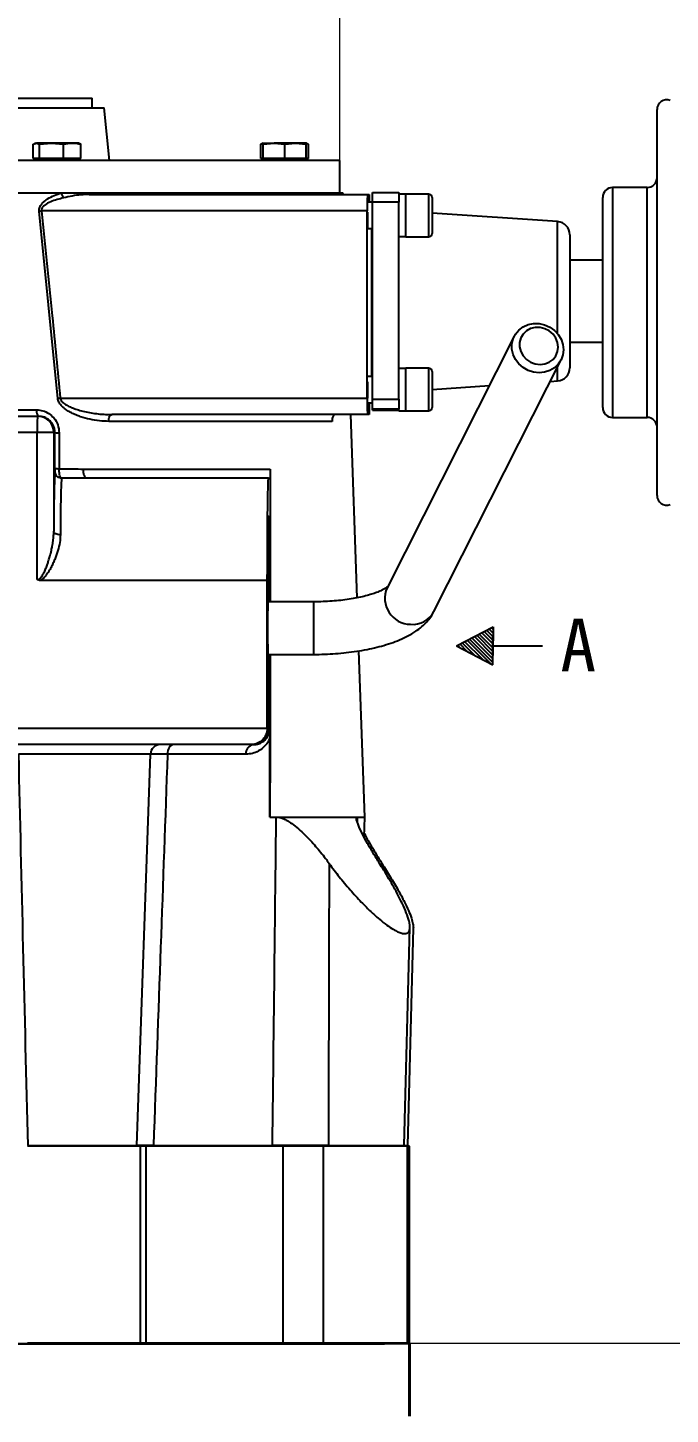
# Model space of a CAD drawing. Header units: millimetres. Extents: x 1846 to 4892, y 508 to 2661.
# Drawn here: x 2805.2 to 3000.6, y 2016.5 to 2438.6 of the extents above; entities that cross this region are included whole.
import ezdxf

# ---------------------------------------------------------------- set-up
doc = ezdxf.new("R2010")
doc.units = ezdxf.units.MM
for name, color, linetype, lineweight in [('AM_5', 3, 'Continuous', 25), ('文字', 7, 'Continuous', 13), ('粗实线', 7, 'Continuous', 40)]:
    doc.layers.add(name, color=color, linetype=linetype, lineweight=lineweight)
doc.layers.add('layer 1', color=7, linetype='Continuous')
doc.styles.add('SLDTEXTSTYLE1', font='txt.shx', dxfattribs={"width": 0.7, "bigfont": 'gbcbig.shx'})
doc.styles.add('STYLE1', font='txt.shx', dxfattribs={"width": 0.8, "height": 3, "bigfont": 'hzdx.shx'})
doc.dimstyles.new('SLDDIMSTYLE12$0', dxfattribs={"dimtxt": 12, "dimasz": 10, "dimexe": 0, "dimexo": 0.0625, "dimgap": 0.875, "dimtad": 1, "dimdec": 1, "dimlfac": 1.8, "dimrnd": 1e-09, "dimzin": 12, "dimdsep": 46, "dimtxsty": 'SLDTEXTSTYLE1', "dimcen": 0.09, "dimdle": 8.16, "dimclrd": 3, "dimclre": 3, "dimadec": 0, "dimazin": 3, "dimtfac": 1, "dimtdec": 1, "dimtofl": 0, "dimtmove": 0, "dimatfit": 3, "dimfxl": 0, "dimfrac": 2, "dimtolj": 1, "dimlwd": 5, "dimlwe": 5, "dimarcsym": 0})

# ---------------------------------------------------------------- blocks, each defined once
blk = doc.blocks.new('*D62')
at = {"layer": 'AM_5', "color": 3, "lineweight": 5, "transparency": 16777216}
blk.add_line((3088.45, 2589.97), (3239.76, 2589.97), dxfattribs=at)
at = {"layer": 'AM_5', "color": 3, "linetype": 'Continuous', "lineweight": 5, "transparency": 16777216}
for p, q in [((3239.76, 2579.97), (3239.76, 2048.1)), ((2921.34, 2038.1), (3239.76, 2038.1))]:
    blk.add_line(p, q, dxfattribs=at)
at = {"layer": 'AM_5', "color": 3, "transparency": 16777216}
for points in [[(3238.09, 2579.97), (3241.42, 2579.97), (3239.76, 2589.97)], [(3238.09, 2048.1), (3241.42, 2048.1), (3239.76, 2038.1)]]:
    blk.add_solid(points, dxfattribs=at)
at = {"layer": 'Defpoints', "color": 0, "transparency": 16777216}
for p in [(3088.38, 2589.97), (2921.28, 2038.1), (3239.76, 2038.1)]:
    blk.add_point(p, dxfattribs=at)
at = {"layer": 'AM_5', "color": 0, "transparency": 16777216, "insert": (3225.17, 2316.66), "char_height": 12, "attachment_point": 5, "rotation": 90, "style": 'SLDTEXTSTYLE1'}
blk.add_mtext('\\A1;{\\H2.28571x;545}', dxfattribs=at)
blk = doc.blocks.new('*D63')
at = {"layer": 'AM_5', "color": 3, "lineweight": 5, "transparency": 16777216}
blk.add_line((2630.07, 2388.35), (2630.07, 2449.85), dxfattribs=at)
at = {"layer": 'AM_5', "color": 3, "linetype": 'Continuous', "lineweight": 5, "transparency": 16777216}
for p, q in [((2640.07, 2449.85), (2890.07, 2449.85)), ((2900.07, 2388.35), (2900.07, 2449.85))]:
    blk.add_line(p, q, dxfattribs=at)
at = {"layer": 'AM_5', "color": 3, "transparency": 16777216}
for points in [[(2640.07, 2451.51), (2640.07, 2448.18), (2630.07, 2449.85)], [(2890.07, 2451.51), (2890.07, 2448.18), (2900.07, 2449.85)]]:
    blk.add_solid(points, dxfattribs=at)
at = {"layer": 'Defpoints', "color": 0, "transparency": 16777216}
for p in [(2900.07, 2449.85), (2630.07, 2388.29), (2900.07, 2388.29)]:
    blk.add_point(p, dxfattribs=at)
at = {"layer": 'AM_5', "color": 0, "transparency": 16777216, "insert": (2765.07, 2464.44), "char_height": 12, "attachment_point": 5, "style": 'SLDTEXTSTYLE1'}
blk.add_mtext('\\A1;{\\H2.28571x;%%C270}', dxfattribs=at)

msp = doc.modelspace()

# ---------------------------------------------------------------- hatches: boundary and pattern name
at = {"layer": 'layer 1'}
h = msp.add_hatch(dxfattribs=at)
h.set_pattern_fill('ANSI31', color=256, scale=0.25, angle=90)
h.set_pattern_definition([(135, (1602.6994, -5658.0899), (-0.56126601, -0.56126601), [])])
h.paths.add_polyline_path([(2946.778, 2256.148), (2935.548, 2250.434), (2946.699, 2244.568), (2946.699, 2250.358)])

# ---------------------------------------------------------------- linework, layer by layer
at = {"color": 7, "linetype": 'Continuous', "lineweight": 25}
for p, q in [((2705.822, 2417.075), (2824.745, 2417.075)), ((2824.745, 2414.157), (2824.745, 2417.075)), ((2765.068, 2414.157), (2828.386, 2414.157)), ((2830.068, 2398.157), (2828.386, 2414.157)), ((2996.603, 2296.199), (2996.603, 2413.63)), ((2806.801, 2403.091), (2807.772, 2403.457)), ((2806.801, 2398.757), (2806.801, 2403.091)), ((2807.551, 2403.457), (2807.294, 2403.364)), ((2807.551, 2403.457), (2807.772, 2403.457)), ((2807.772, 2403.457), (2808.744, 2403.091)), ((2812.369, 2403.457), (2807.772, 2403.457)), ((2808.744, 2403.091), (2812.369, 2403.457)), ((2808.744, 2398.757), (2808.744, 2403.091)), ((2812.369, 2403.457), (2815.994, 2403.091)), ((2818.647, 2403.457), (2812.369, 2403.457)), ((2815.994, 2398.757), (2815.994, 2403.091)), ((2820.551, 2403.457), (2818.647, 2403.457)), ((2820.808, 2403.364), (2820.551, 2403.457)), ((2821.301, 2403.091), (2820.78, 2403.287)), ((2821.301, 2398.757), (2821.301, 2403.091)), ((2876.595, 2403.287), (2876.074, 2403.091)), ((2876.074, 2398.757), (2876.074, 2403.091)), ((2876.824, 2403.457), (2876.567, 2403.364)), ((2876.824, 2403.091), (2880.074, 2403.457)), ((2876.824, 2403.457), (2880.074, 2403.457)), ((2876.824, 2398.757), (2876.824, 2403.091)), ((2880.074, 2403.457), (2883.324, 2403.091)), ((2886.574, 2403.457), (2880.074, 2403.457)), ((2883.324, 2403.091), (2886.574, 2403.457)), ((2883.324, 2398.757), (2883.324, 2403.091)), ((2886.574, 2403.457), (2889.824, 2403.091)), ((2889.824, 2403.457), (2886.574, 2403.457)), ((2890.081, 2403.364), (2889.824, 2403.457)), ((2889.824, 2398.757), (2889.824, 2403.091)), ((2890.053, 2403.287), (2890.574, 2403.091)), ((2890.574, 2398.757), (2890.574, 2403.091)), ((2900.068, 2398.157), (2630.068, 2398.157)), ((2808.744, 2398.757), (2806.801, 2398.757)), ((2807.716, 2398.757), (2808.316, 2398.157)), ((2815.994, 2398.757), (2808.744, 2398.757)), ((2821.301, 2398.757), (2815.994, 2398.757)), ((2819.786, 2398.157), (2820.386, 2398.757)), ((2876.824, 2398.757), (2876.074, 2398.757)), ((2883.324, 2398.757), (2876.824, 2398.757)), ((2876.989, 2398.757), (2877.589, 2398.157)), ((2889.824, 2398.757), (2883.324, 2398.757)), ((2889.059, 2398.157), (2889.659, 2398.757)), ((2890.574, 2398.757), (2889.824, 2398.757)), ((2900.068, 2388.287), (2900.068, 2398.157)), ((2993.603, 2389.915), (2983.068, 2389.915)), ((2983.068, 2389.915), (2983.068, 2319.915)), ((2993.603, 2319.915), (2993.603, 2389.915)), ((2629.084, 2388.287), (2815.314, 2388.287)), ((2815.314, 2388.287), (2823.362, 2388.287)), ((2823.362, 2388.287), (2896.843, 2388.287)), ((2823.929, 2387.787), (2908.491, 2387.787)), ((2896.843, 2388.287), (2901.051, 2388.287)), ((2896.843, 2388.287), (2897.23, 2387.843)), ((2901.069, 2387.787), (2901.051, 2388.287)), ((2908.491, 2387.787), (2909.074, 2387.787)), ((2910.068, 2385.415), (2908.541, 2385.415)), ((2909.074, 2387.787), (2909.074, 2385.415)), ((2910.068, 2388.433), (2918.068, 2388.433)), ((2910.068, 2385.447), (2910.068, 2388.433)), ((2918.068, 2385.447), (2910.068, 2385.447)), ((2910.068, 2325.448), (2910.068, 2385.447)), ((2918.068, 2388.433), (2918.068, 2385.447)), ((2920.168, 2387.855), (2918.068, 2387.855)), ((2918.068, 2325.448), (2918.068, 2385.447)), ((2927.168, 2387.915), (2920.168, 2387.915)), ((2920.168, 2374.915), (2920.168, 2387.915)), ((2927.168, 2374.915), (2927.168, 2387.915)), ((2928.168, 2386.915), (2928.168, 2375.915)), ((2980.068, 2322.915), (2980.068, 2386.915)), ((2814.299, 2325.717), (2808.634, 2382.717)), ((2908.445, 2382.787), (2809.292, 2382.787)), ((2908.445, 2325.787), (2908.445, 2382.787)), ((2966.336, 2379.541), (2928.168, 2382.11)), ((2908.541, 2377.415), (2910.068, 2377.415)), ((2909.728, 2377.415), (2909.728, 2332.415)), ((2966.336, 2345.47), (2966.336, 2379.541)), ((2920.168, 2374.915), (2927.168, 2374.915)), ((2970.068, 2375.55), (2970.068, 2335.029)), ((2980.068, 2367.789), (2970.068, 2367.789)), ((2953.161, 2344.629), (2914.468, 2268.048)), ((2970.068, 2342.789), (2980.068, 2342.789)), ((2920.168, 2334.855), (2918.068, 2334.855)), ((2927.168, 2334.915), (2920.168, 2334.915)), ((2920.168, 2328.415), (2920.168, 2334.915)), ((2927.168, 2328.415), (2927.168, 2334.915)), ((2928.748, 2260.833), (2967.442, 2337.413)), ((2966.336, 2331.038), (2966.336, 2335.225)), ((2910.068, 2332.415), (2908.541, 2332.415)), ((2928.168, 2333.915), (2928.168, 2328.415)), ((2964.146, 2330.891), (2966.336, 2331.038)), ((2815.029, 2325.787), (2908.445, 2325.787)), ((2920.168, 2321.915), (2920.168, 2328.415)), ((2927.168, 2321.915), (2927.168, 2328.415)), ((2928.168, 2328.469), (2945.589, 2329.642)), ((2928.168, 2328.415), (2928.168, 2322.915)), ((2722.303, 2322.24), (2807.79, 2322.24)), ((2908.541, 2324.415), (2910.068, 2324.415)), ((2909.074, 2324.415), (2909.074, 2320.787)), ((2910.068, 2322.433), (2910.068, 2325.448)), ((2910.068, 2325.448), (2918.068, 2325.448)), ((2918.068, 2322.433), (2910.068, 2322.433)), ((2910.068, 2322.146), (2910.068, 2322.433)), ((2910.068, 2322.146), (2918.068, 2322.146)), ((2918.068, 2325.448), (2918.068, 2322.433)), ((2918.068, 2322.425), (2918.068, 2322.433)), ((2918.068, 2321.975), (2918.068, 2322.425)), ((2918.068, 2321.975), (2920.168, 2321.975)), ((2920.168, 2321.915), (2927.168, 2321.915)), ((2721.368, 2320.309), (2808.084, 2320.309)), ((2808.084, 2320.309), (2808.407, 2320.309)), ((2897.731, 2318.717), (2829.795, 2318.717)), ((2908.491, 2320.787), (2830.729, 2320.787)), ((2905.356, 2265.021), (2903.408, 2320.787)), ((2909.074, 2320.787), (2908.491, 2320.787)), ((2983.068, 2319.915), (2993.603, 2319.915)), ((2808.037, 2315.309), (2721.322, 2315.309)), ((2808.037, 2270.569), (2808.037, 2315.309)), ((2813.083, 2315.309), (2808.037, 2315.309)), ((2813.083, 2315.309), (2813.083, 2285.346)), ((2813.428, 2315.309), (2813.083, 2315.309)), ((2813.424, 2304.393), (2813.428, 2315.309)), ((2813.392, 2303.378), (2813.414, 2303.429)), ((2814.55, 2301.626), (2814.454, 2301.675)), ((2878.409, 2301.43), (2815.412, 2301.43)), ((2815.414, 2301.429), (2815.412, 2301.43)), ((2822.067, 2304.182), (2878.908, 2304.182)), ((2878.86, 2301.287), (2878.441, 2301.287)), ((2878.034, 2270.309), (2809.01, 2270.309)), ((2878.034, 2225.309), (2878.034, 2270.309)), ((2892.064, 2263.789), (2878.147, 2263.789)), ((2892.064, 2263.789), (2892.064, 2248.292)), ((2878.154, 2247.789), (2892.064, 2247.789)), ((2892.064, 2248.292), (2892.064, 2247.789)), ((2907.686, 2198.287), (2905.92, 2248.87)), ((2752.529, 2225.309), (2878.034, 2225.309)), ((2878.034, 2225.309), (2878.388, 2225.309)), ((2878.388, 2225.309), (2878.4, 2224.898)), ((2878.495, 2225.309), (2878.829, 2225.309)), ((2873.081, 2220.309), (2757.397, 2220.309)), ((2844.331, 2220.309), (2844.332, 2220.309)), ((2873.417, 2220.309), (2873.081, 2220.309)), ((2873.417, 2220.309), (2873.492, 2220.309)), ((2873.741, 2220.309), (2873.492, 2220.309)), ((2878.84, 2220.386), (2878.84, 2222.345)), ((2878.849, 2198.287), (2878.84, 2220.386)), ((2842.471, 2217.414), (2802.318, 2217.414)), ((2838.311, 2098.287), (2842.471, 2217.414)), ((2871.51, 2217.388), (2847.673, 2217.388)), ((2878.849, 2198.287), (2880.764, 2198.287)), ((2880.764, 2198.287), (2905.398, 2198.287)), ((2905.398, 2198.287), (2905.358, 2196.881)), ((2905.398, 2198.287), (2907.686, 2198.287)), ((2907.525, 2192.129), (2907.686, 2198.287)), ((2912.906, 2184.182), (2912.882, 2183.043)), ((2919.692, 2098.287), (2921.43, 2164.648)), ((2920.747, 2098.287), (2922.48, 2164.451)), ((2839.503, 2098.097), (2805.078, 2098.097)), ((2805.15, 2098.287), (2838.311, 2098.287)), ((2805.47, 2098.287), (2805.47, 2098.097)), ((2821.47, 2098.097), (2821.47, 2098.287)), ((2824.864, 2098.287), (2824.864, 2098.097)), ((2839.503, 2038.097), (2839.503, 2098.097)), ((2841.175, 2098.097), (2839.503, 2098.097)), ((2841.175, 2038.097), (2841.175, 2098.097)), ((2882.889, 2098.097), (2841.175, 2098.097)), ((2843.422, 2098.287), (2879.617, 2098.287)), ((2874.457, 2098.287), (2874.457, 2098.097)), ((2882.889, 2038.097), (2882.889, 2098.097)), ((2895.083, 2098.097), (2882.889, 2098.097)), ((2890.457, 2098.097), (2890.457, 2098.287)), ((2890.854, 2098.097), (2890.854, 2098.287)), ((2895.083, 2038.097), (2895.083, 2098.097)), ((2920.659, 2098.097), (2895.083, 2098.097)), ((2896.642, 2098.287), (2919.692, 2098.287)), ((2919.692, 2098.287), (2920.747, 2098.287)), ((2920.659, 2038.097), (2920.659, 2098.097)), ((2921.282, 2098.097), (2920.659, 2098.097)), ((2921.282, 2038.097), (2921.282, 2098.097)), ((2921.282, 2037.887), (2609.714, 2037.887)), ((2615.724, 2037.887), (2913.724, 2037.887)), ((2839.503, 2038.097), (2805.078, 2038.097)), ((2841.175, 2038.097), (2839.387, 2038.097)), ((2882.889, 2038.097), (2841.175, 2038.097)), ((2895.083, 2038.097), (2882.889, 2038.097)), ((2920.659, 2038.097), (2895.083, 2038.097)), ((2921.282, 2038.097), (2920.659, 2038.097))]:
    msp.add_line(p, q, dxfattribs=at)
at = {"color": 7, "linetype": 'Continuous', "lineweight": 25, "flags": 128}
for points in [[(2808.634, 2382.717), (2808.714, 2382.726), (2808.795, 2382.734), (2808.877, 2382.743), (2808.959, 2382.752), (2809.042, 2382.76), (2809.125, 2382.769), (2809.209, 2382.778), (2809.292, 2382.787)], [(2908.505, 2382.413), (2908.503, 2382.208), (2908.497, 2381.446), (2908.495, 2380.527), (2908.496, 2379.576), (2908.5, 2378.72), (2908.506, 2378.077), (2908.514, 2377.731), (2908.523, 2377.731), (2908.525, 2377.783)], [(2968.18, 2340.536), (2967.996, 2338.936), (2967.452, 2337.433), (2966.574, 2336.098), (2965.402, 2334.993), (2963.992, 2334.17), (2962.409, 2333.668), (2960.728, 2333.509), (2959.027, 2333.701), (2957.385, 2334.236), (2955.88, 2335.088), (2954.582, 2336.217), (2953.551, 2337.571), (2952.835, 2339.087), (2952.469, 2340.693), (2952.469, 2342.314), (2952.835, 2343.874), (2953.551, 2345.302), (2954.582, 2346.529), (2955.88, 2347.498), (2957.385, 2348.165), (2959.027, 2348.498), (2960.728, 2348.481), (2962.409, 2348.115), (2963.992, 2347.418), (2965.402, 2346.421), (2966.574, 2345.172), (2967.452, 2343.729), (2967.996, 2342.159), (2968.18, 2340.536)], [(2966.558, 2341.345), (2966.372, 2342.755), (2965.827, 2344.099), (2964.956, 2345.293), (2963.815, 2346.261), (2962.475, 2346.944), (2961.02, 2347.297), (2959.542, 2347.3), (2958.133, 2346.951), (2956.882, 2346.273), (2955.868, 2345.308), (2955.155, 2344.116), (2954.787, 2342.774), (2954.787, 2341.365), (2955.155, 2339.977), (2955.868, 2338.698), (2956.882, 2337.608), (2958.133, 2336.776), (2959.542, 2336.253), (2961.02, 2336.074), (2962.475, 2336.249), (2963.815, 2336.766), (2964.956, 2337.594), (2965.827, 2338.681), (2966.372, 2339.958), (2966.558, 2341.345)], [(2814.299, 2325.717), (2814.387, 2325.726), (2814.476, 2325.734), (2814.566, 2325.743), (2814.658, 2325.752), (2814.75, 2325.76), (2814.843, 2325.769), (2814.936, 2325.778), (2815.029, 2325.787)], [(2807.79, 2322.24), (2807.805, 2321.859), (2807.843, 2321.496), (2807.901, 2321.162), (2807.978, 2320.871), (2808.071, 2320.632), (2808.176, 2320.455), (2808.289, 2320.346), (2808.407, 2320.309)], [(2829.795, 2318.717), (2829.807, 2319.117), (2829.856, 2319.504), (2829.94, 2319.862), (2830.056, 2320.176), (2830.199, 2320.435), (2830.364, 2320.628), (2830.543, 2320.747), (2830.729, 2320.787)], [(2814.712, 2315.24), (2814.711, 2311.242), (2814.71, 2304.324)], [(2878.034, 2270.309), (2878.045, 2274.019), (2878.059, 2277.604), (2878.076, 2281.033), (2878.096, 2284.275), (2878.119, 2287.305), (2878.144, 2290.095), (2878.171, 2292.621), (2878.201, 2294.862), (2878.232, 2296.799), (2878.265, 2298.414), (2878.299, 2299.694), (2878.334, 2300.628), (2878.369, 2301.207), (2878.405, 2301.428), (2878.441, 2301.287)], [(2878.736, 2263.789), (2878.731, 2266.007), (2878.721, 2269.208), (2878.708, 2272.281), (2878.692, 2275.191), (2878.674, 2277.909), (2878.653, 2280.403), (2878.63, 2282.649), (2878.604, 2284.62), (2878.577, 2286.297), (2878.548, 2287.66), (2878.519, 2288.696), (2878.488, 2289.393), (2878.457, 2289.743), (2878.426, 2289.743), (2878.395, 2289.393), (2878.364, 2288.696), (2878.334, 2287.66), (2878.306, 2286.297), (2878.279, 2284.62), (2878.253, 2282.649), (2878.23, 2280.403), (2878.209, 2277.909), (2878.19, 2275.191), (2878.175, 2272.281), (2878.162, 2269.208), (2878.152, 2266.007), (2878.145, 2262.712), (2878.141, 2259.358), (2878.141, 2255.982), (2878.144, 2252.62), (2878.15, 2249.309), (2878.159, 2246.083), (2878.171, 2242.979), (2878.187, 2240.029), (2878.205, 2237.265), (2878.225, 2234.717), (2878.248, 2232.413), (2878.273, 2230.377), (2878.3, 2228.631), (2878.328, 2227.195), (2878.357, 2226.084), (2878.388, 2225.309), (2878.388, 2225.309)], [(2815.098, 2284.169), (2814.708, 2284.192), (2814.332, 2284.259), (2813.985, 2284.367), (2813.68, 2284.514), (2813.429, 2284.692), (2813.241, 2284.896), (2813.125, 2285.117), (2813.083, 2285.346)], [(2849.404, 2220.309), (2849.072, 2220.254), (2848.752, 2220.088), (2848.456, 2219.82), (2848.196, 2219.458), (2847.98, 2219.017), (2847.817, 2218.512), (2847.714, 2217.962), (2847.673, 2217.388)]]:
    msp.add_lwpolyline(points, dxfattribs=at)
at = {"color": 7, "linetype": 'Continuous', "lineweight": 25}
for centre, radius, start, end in [((2999.603, 2413.63), 3, 70, 180), ((2983.068, 2386.915), 3, 90, 180), ((2993.603, 2392.915), 3, 270, 0), ((2819.406, 2389.358), 4.23, 194.6652, 217.79919), ((2824.059, 2388.506), 0.731, 197.46218, 259.73381), ((3043.55, 2384.037), 135.111, 178.40951, 180.53004), ((2927.168, 2386.915), 1, 0, 90), ((2966.068, 2375.55), 4, 0, 86.14936), ((2927.168, 2375.915), 1, 270, 0), ((2927.168, 2333.915), 1, 0, 90), ((2966.068, 2335.029), 4, 273.85064, 0), ((3064.782, 2328.324), 156.289, 179.11718, 180.93978), ((3043.55, 2324.537), 135.111, 179.46996, 181.59049), ((2927.168, 2322.915), 1, 270, 0), ((2983.068, 2322.915), 3, 180, 270), ((2943.142, 2316.559), 135.111, 178.40951, 180.53004), ((2808.083, 2315.309), 5, 359.99877, 89.99877), ((2993.603, 2316.915), 3, 360, 90), ((2814.474, 2322.712), 7.476, 261.9552, 271.81995), ((3204.182, 2287.661), 391.106, 177.69702, 180.33916), ((2815.414, 2303.429), 2, 179.99619, 241.31823), ((2814.472, 2311.815), 7.495, 261.96506, 271.8197), ((3140.433, 2286.885), 325.346, 177.4377, 180.47835), ((2999.603, 2296.199), 3, 180, 290), ((2921.746, 2264.88), 7.938, 156.47781, 269.00374), ((2922.251, 2264.262), 7.346, 264.97727, 332.17651), ((1928.192, 2246.44), 950.538, 358.72622, 0.081341), ((2873.417, 2225.309), 5, 270.00109, 355.27967), ((2873.492, 2225.309), 5, 270.00121, 359.36581), ((2845.469, 2217.309), 3, 90, 178), ((2874.176, 2217.665), 2.68, 99.33826, 185.94053)]:
    msp.add_arc(centre, radius, start, end, dxfattribs=at)
for centre, start_param, end_param in [((2918.068, 2381.415), 4.712389, 4.9017857), ((2920.168, 2381.415), 4.6181162, 4.712389)]:
    msp.add_ellipse(centre, major_axis=(11.154, 0), ratio=0.5773503, start_param=start_param, end_param=end_param, dxfattribs=at)
for points, knots in [([(2815.994, 2403.091), (2816.017, 2403.097), (2816.892, 2403.322), (2817.781, 2403.39), (2818.647, 2403.457)], [0, 0, 0, 0, 0.0269953, 1, 1, 1, 1]), ([(2818.647, 2403.457), (2819.312, 2403.417), (2820.202, 2403.363), (2821.079, 2403.146), (2821.301, 2403.091)], [0, 0, 0, 0, 0.7469333, 1, 1, 1, 1]), ([(2876.074, 2403.091), (2876.295, 2403.155), (2876.544, 2403.226), (2876.796, 2403.252), (2876.824, 2403.254)], [0, 0, 0, 0, 0.8897008, 1, 1, 1, 1]), ([(2876.824, 2403.457), (2876.824, 2403.39), (2876.824, 2403.322), (2876.824, 2403.097), (2876.824, 2403.091)], [0, 0, 0, 0, 0.97300478, 1, 1, 1, 1]), ([(2889.824, 2403.091), (2889.824, 2403.097), (2889.824, 2403.322), (2889.824, 2403.39), (2889.824, 2403.457)], [0, 0, 0, 0, 0.0269953, 1, 1, 1, 1]), ([(2808.634, 2382.717), (2808.628, 2382.918), (2808.614, 2383.326), (2808.779, 2383.908), (2809.049, 2384.449), (2809.497, 2385.066), (2810.207, 2385.757), (2811.466, 2386.654), (2813.192, 2387.542), (2814.609, 2388.039), (2815.314, 2388.287)], [0, 0, 0, 0, 0.0618743, 0.1258885, 0.1858688, 0.2517245, 0.3674616, 0.5021894, 0.7522187, 1, 1, 1, 1]), ([(2816.064, 2386.765), (2814.733, 2386.422), (2812.734, 2385.906), (2810.553, 2384.809), (2809.619, 2383.971), (2809.332, 2383.401), (2809.27, 2383.043), (2809.285, 2382.872), (2809.292, 2382.787)], [0, 0, 0, 0, 0.4986372, 0.7486356, 0.8737899, 0.9399385, 0.9701851, 1, 1, 1, 1]), ([(2823.929, 2387.787), (2823.064, 2387.772), (2821.286, 2387.741), (2818.716, 2387.369), (2816.94, 2386.965), (2816.064, 2386.765)], [0, 0, 0, 0, 0.3242836, 0.6667767, 1, 1, 1, 1]), ([(2809.292, 2382.787), (2810.403, 2372.151), (2812.386, 2353.158), (2814.222, 2334.15), (2815.029, 2325.787)], [0, 0, 0, 0, 0.5599996, 1, 1, 1, 1]), ([(2829.795, 2318.717), (2828.85, 2318.75), (2826.94, 2318.815), (2824.073, 2319.311), (2821.686, 2319.965), (2819.812, 2320.667), (2818.429, 2321.302), (2817.191, 2322.009), (2816.153, 2322.759), (2815.432, 2323.44), (2814.95, 2324.041), (2814.633, 2324.562), (2814.393, 2325.117), (2814.329, 2325.521), (2814.299, 2325.717)], [0, 0, 0, 0, 0.1648912, 0.3334071, 0.4970868, 0.5820765, 0.6667558, 0.7483103, 0.8150449, 0.8736893, 0.9065695, 0.9368248, 0.9693556, 1, 1, 1, 1]), ([(2815.029, 2325.787), (2815.07, 2325.621), (2815.158, 2325.263), (2815.484, 2324.809), (2815.887, 2324.403), (2816.6, 2323.852), (2817.672, 2323.262), (2819.102, 2322.672), (2820.666, 2322.162), (2822.458, 2321.697), (2824.45, 2321.304), (2826.608, 2321.003), (2828.703, 2320.82), (2830.096, 2320.797), (2830.729, 2320.787)], [0, 0, 0, 0, 0.0284929, 0.0614136, 0.0927277, 0.125834, 0.2152842, 0.3024404, 0.3936479, 0.5015409, 0.6261639, 0.750527, 0.8866216, 1, 1, 1, 1]), ([(2807.79, 2322.24), (2808.452, 2322.184), (2809.776, 2322.072), (2811.613, 2321.187), (2813.228, 2319.755), (2814.459, 2317.713), (2814.628, 2316.065), (2814.712, 2315.24)], [0, 0, 0, 0, 0.1865226, 0.3732572, 0.5600568, 0.779625, 1, 1, 1, 1]), ([(2813.428, 2315.309), (2813.408, 2315.651), (2813.367, 2316.343), (2813.041, 2317.316), (2812.544, 2318.205), (2811.676, 2319.2), (2810.284, 2320.108), (2809.033, 2320.242), (2808.407, 2320.309)], [0, 0, 0, 0, 0.124139, 0.2508584, 0.3709807, 0.5010025, 0.7503453, 1, 1, 1, 1]), ([(2898.674, 2320.787), (2898.488, 2320.73), (2898.23, 2320.651), (2897.954, 2320.15), (2897.818, 2319.725), (2897.748, 2319.24), (2897.732, 2318.964), (2897.731, 2318.818), (2897.73, 2318.787)], [0, 0, 0, 0, 0.4360044, 0.6068669, 0.8182515, 0.9055469, 0.9802934, 1, 1, 1, 1]), ([(2897.73, 2318.787), (2897.73, 2318.774), (2897.73, 2318.751), (2897.731, 2318.727), (2897.731, 2318.717)], [0, 0, 0, 0, 0.5599173, 1, 1, 1, 1]), ([(2813.424, 2304.393), (2813.424, 2304.354), (2813.424, 2304.201), (2813.423, 2303.934), (2813.421, 2303.656), (2813.418, 2303.464), (2813.416, 2303.441), (2813.414, 2303.429)], [0, 0, 0, 0, 0.0747989, 0.2894004, 0.5203169, 0.7603016, 1, 1, 1, 1]), ([(2815.413, 2301.457), (2815.231, 2301.458), (2814.867, 2301.462), (2814.548, 2301.629), (2814.389, 2301.712)], [0, 0, 0, 0, 0.5011917, 1, 1, 1, 1]), ([(2814.71, 2304.324), (2815.011, 2304.322), (2817.49, 2304.312), (2819.926, 2304.243), (2822.067, 2304.182)], [0, 0, 0, 0, 0.1212738, 1, 1, 1, 1]), ([(2815.414, 2301.429), (2815.33, 2301.465), (2815.162, 2301.536), (2814.939, 2302.118), (2814.782, 2302.956), (2814.719, 2303.747), (2814.712, 2304.205), (2814.71, 2304.324)], [0, 0, 0, 0, 0.2331196, 0.469709, 0.7023827, 0.9227288, 1, 1, 1, 1]), ([(2822.91, 2301.43), (2822.889, 2301.438), (2822.732, 2301.495), (2822.48, 2301.919), (2822.21, 2302.66), (2822.09, 2303.458), (2822.068, 2303.976), (2822.067, 2304.163), (2822.067, 2304.182)], [0, 0, 0, 0, 0.0417824, 0.3112929, 0.5808216, 0.8503876, 0.9841219, 1, 1, 1, 1]), ([(2878.908, 2304.182), (2878.908, 2303.976), (2878.907, 2303.512), (2878.902, 2302.788), (2878.892, 2301.985), (2878.878, 2301.401), (2878.866, 2301.324), (2878.86, 2301.287)], [0, 0, 0, 0, 0.09698165, 0.21837488, 0.40381295, 0.71572262, 1, 1, 1, 1]), ([(2878.908, 2304.182), (2878.908, 2303.217), (2878.9, 2289.754), (2878.893, 2276.289), (2878.886, 2263.789)], [0, 0, 0, 0, 0.0716831, 1, 1, 1, 1]), ([(2808.037, 2270.569), (2808.115, 2270.575), (2808.276, 2270.587), (2808.514, 2270.682), (2808.751, 2270.831), (2809.02, 2271.066), (2809.318, 2271.411), (2809.735, 2272.017), (2810.21, 2272.91), (2810.702, 2274.037), (2811.133, 2275.191), (2811.525, 2276.376), (2811.943, 2277.8), (2812.314, 2279.285), (2812.639, 2280.876), (2812.878, 2282.37), (2813.045, 2283.902), (2813.071, 2284.883), (2813.083, 2285.346)], [0, 0, 0, 0, 0.0136753, 0.0283347, 0.0446442, 0.063092, 0.0916187, 0.1256831, 0.1943898, 0.272673, 0.3475162, 0.4179173, 0.5005439, 0.6202317, 0.7021522, 0.805892, 0.9084745, 1, 1, 1, 1]), ([(2815.098, 2284.169), (2815.053, 2283.41), (2814.962, 2281.865), (2814.377, 2279.448), (2813.674, 2277.383), (2812.982, 2275.74), (2812.406, 2274.538), (2811.865, 2273.555), (2811.388, 2272.782), (2810.999, 2272.21), (2810.493, 2271.553), (2809.882, 2270.858), (2809.279, 2270.479), (2809.01, 2270.309)], [0, 0, 0, 0, 0.1628704, 0.3314217, 0.4993427, 0.5864084, 0.6692955, 0.7482557, 0.7935025, 0.8354185, 0.8741145, 0.9437361, 1, 1, 1, 1]), ([(2809.01, 2270.309), (2808.833, 2270.319), (2808.49, 2270.337), (2808.185, 2270.493), (2808.037, 2270.569)], [0, 0, 0, 0, 0.5173094, 1, 1, 1, 1]), ([(2914.731, 2268.466), (2914.718, 2268.452), (2914.691, 2268.422), (2914.353, 2268.149), (2913.751, 2267.765), (2912.854, 2267.293), (2911.661, 2266.772), (2910.172, 2266.233), (2908.403, 2265.703), (2906.377, 2265.205), (2904.124, 2264.762), (2901.68, 2264.387), (2899.084, 2264.094), (2896.376, 2263.893), (2894.018, 2263.801), (2892.575, 2263.792), (2892.064, 2263.789)], [0, 0, 0, 0, 0.0556007, 0.1175996, 0.1816185, 0.2485451, 0.3186214, 0.3916987, 0.4674189, 0.5453435, 0.6250341, 0.7060929, 0.7881762, 0.870992, 0.9542914, 1, 1, 1, 1]), ([(2892.064, 2247.789), (2892.653, 2247.792), (2894.358, 2247.802), (2897.171, 2247.91), (2900.469, 2248.15), (2903.705, 2248.511), (2906.859, 2248.991), (2909.911, 2249.592), (2912.849, 2250.32), (2915.659, 2251.182), (2918.336, 2252.195), (2920.87, 2253.384), (2923.118, 2254.716), (2925.028, 2256.153), (2926.566, 2257.637), (2927.819, 2259.171), (2928.448, 2260.297), (2928.748, 2260.833)], [0, 0, 0, 0, 0.0366671, 0.1060486, 0.1755607, 0.2453273, 0.3155136, 0.3863198, 0.4580008, 0.5308883, 0.6054043, 0.6820112, 0.7608919, 0.8289208, 0.8909804, 0.9480556, 1, 1, 1, 1]), ([(2878.877, 2247.789), (2878.871, 2238.629), (2878.862, 2222.13), (2878.853, 2205.628), (2878.849, 2198.287)], [0, 0, 0, 0, 0.5551447, 1, 1, 1, 1]), ([(2878.034, 2225.309), (2877.995, 2224.842), (2877.91, 2223.834), (2877.238, 2222.458), (2876.152, 2221.272), (2874.709, 2220.463), (2873.62, 2220.36), (2873.081, 2220.309)], [0, 0, 0, 0, 0.1467542, 0.3161257, 0.5102478, 0.7577933, 1, 1, 1, 1]), ([(2873.741, 2220.309), (2874.166, 2220.34), (2875.022, 2220.401), (2876.326, 2220.927), (2877.464, 2221.784), (2878.296, 2222.96), (2878.696, 2224.04), (2878.819, 2224.828), (2878.827, 2225.194), (2878.829, 2225.309)], [0, 0, 0, 0, 0.2040841, 0.4113686, 0.6566171, 0.8118705, 0.9143162, 0.9730822, 1, 1, 1, 1]), ([(2878.492, 2225.254), (2878.493, 2225.264), (2878.494, 2225.282), (2878.495, 2225.301), (2878.495, 2225.309)], [0, 0, 0, 0, 0.56000001, 1, 1, 1, 1]), ([(2878.829, 2225.309), (2878.829, 2225.306), (2878.833, 2224.873), (2878.838, 2223.916), (2878.839, 2222.85), (2878.84, 2222.345)], [0, 0, 0, 0, 0.0044043, 0.5287077, 1, 1, 1, 1]), ([(2878.84, 2222.345), (2878.788, 2222.225), (2878.432, 2221.389), (2877.374, 2219.817), (2875.581, 2218.399), (2873.521, 2217.537), (2872.181, 2217.437), (2871.51, 2217.388)], [0, 0, 0, 0, 0.0337971, 0.235287, 0.5281119, 0.7639848, 1, 1, 1, 1]), ([(2802.318, 2217.414), (2802.767, 2197.799), (2803.676, 2158.09), (2804.655, 2118.381), (2805.15, 2098.287)], [0, 0, 0, 0, 0.4939776, 1, 1, 1, 1]), ([(2847.673, 2217.388), (2846.912, 2217.393), (2845.487, 2217.402), (2843.864, 2217.412), (2842.867, 2217.418), (2842.535, 2217.419), (2842.474, 2217.419)], [0, 0, 0, 0, 0.3398789, 0.6361838, 0.9324882, 1, 1, 1, 1]), ([(2847.673, 2217.388), (2846.979, 2197.787), (2845.573, 2158.086), (2844.145, 2118.387), (2843.422, 2098.287)], [0, 0, 0, 0, 0.4937145, 1, 1, 1, 1]), ([(2879.617, 2098.287), (2879.845, 2118.369), (2880.224, 2151.702), (2880.61, 2185.036), (2880.764, 2198.287)], [0, 0, 0, 0, 0.6024708, 1, 1, 1, 1]), ([(2880.764, 2198.287), (2881.408, 2198.198), (2882.448, 2198.054), (2884.099, 2197.208), (2885.709, 2196.173), (2887.554, 2194.702), (2890.014, 2192.402), (2892.787, 2189.392), (2895.167, 2186.444), (2896.469, 2184.686), (2896.841, 2184.182)], [0, 0, 0, 0, 0.1281278, 0.2070687, 0.2861351, 0.404738, 0.5235866, 0.7217864, 0.9203618, 1, 1, 1, 1]), ([(2912.168, 2184.182), (2911.522, 2185.216), (2910.227, 2187.286), (2908.496, 2190.274), (2906.928, 2193.195), (2905.867, 2195.45), (2905.317, 2196.944), (2905.051, 2197.999), (2905.267, 2198.179), (2905.398, 2198.287)], [0, 0, 0, 0, 0.1638594, 0.3281213, 0.4914407, 0.6743603, 0.7670388, 0.8595026, 1, 1, 1, 1]), ([(2907.555, 2193.285), (2907.637, 2193.123), (2908.239, 2191.929), (2909.695, 2189.375), (2911.462, 2186.446), (2912.585, 2184.686), (2912.906, 2184.182)], [0, 0, 0, 0, 0.0611819, 0.4517535, 0.8430653, 1, 1, 1, 1]), ([(2896.841, 2184.182), (2896.817, 2175.633), (2896.735, 2147.001), (2896.68, 2118.369), (2896.642, 2098.287)], [0, 0, 0, 0, 0.2985989, 1, 1, 1, 1]), ([(2896.841, 2184.182), (2897.859, 2182.821), (2899.897, 2180.094), (2903.186, 2176.136), (2906.298, 2172.705), (2909.162, 2169.829), (2911.597, 2167.604), (2913.877, 2165.746), (2915.778, 2164.407), (2917.372, 2163.495), (2918.662, 2162.944), (2919.742, 2162.724), (2920.554, 2162.833), (2921.084, 2163.245), (2921.413, 2163.959), (2921.467, 2165.062), (2921.167, 2166.79), (2920.399, 2169.105), (2918.892, 2172.542), (2916.603, 2176.893), (2914.147, 2181.039), (2912.599, 2183.498), (2912.168, 2184.182)], [0, 0, 0, 0, 0.07048174, 0.1411253, 0.21143973, 0.26200204, 0.31251096, 0.35557569, 0.39856961, 0.430653, 0.46270625, 0.49496022, 0.52721077, 0.55643206, 0.58567283, 0.62539722, 0.66518161, 0.72321756, 0.7813627, 0.87292827, 0.96465682, 1, 1, 1, 1]), ([(2912.906, 2184.182), (2913.769, 2182.821), (2915.497, 2180.094), (2917.816, 2176.136), (2919.652, 2172.705), (2921.009, 2169.827), (2921.873, 2167.611), (2922.406, 2165.765), (2922.447, 2164.878), (2922.467, 2164.451)], [0, 0, 0, 0, 0.1781523, 0.3567136, 0.534443, 0.6622462, 0.7899145, 0.8987665, 1, 1, 1, 1]), ([(2843.422, 2098.287), (2842.745, 2098.287), (2841.39, 2098.287), (2839.749, 2098.287), (2838.712, 2098.287), (2838.356, 2098.287), (2838.311, 2098.287)], [0, 0, 0, 0, 0.3178625, 0.6357238, 0.9535937, 1, 1, 1, 1]), ([(2896.642, 2098.287), (2895.829, 2098.287), (2894.204, 2098.287), (2891.664, 2098.287), (2889.141, 2098.287), (2886.689, 2098.287), (2884.397, 2098.287), (2881.868, 2098.287), (2880.474, 2098.287), (2879.617, 2098.287)], [0, 0, 0, 0, 0.1317356, 0.263471, 0.3952082, 0.5269452, 0.6586541, 0.790363, 1, 1, 1, 1])]:
    msp.add_open_spline(points, degree=3, knots=knots, dxfattribs=at)
at = {"layer": 'layer 1'}
for p, q in [((2935.548, 2250.434), (2946.778, 2256.148)), ((2946.778, 2256.148), (2946.659, 2247.416)), ((2935.548, 2250.434), (2946.699, 2244.568)), ((2946.699, 2244.568), (2946.699, 2253.3)), ((2946.699, 2250.358), (2961.805, 2250.358))]:
    msp.add_line(p, q, dxfattribs=at)
at = {"layer": '粗实线', "linetype": 'ByBlock'}
msp.add_line((2921.282, 2038.097), (2921.282, 2015.887), dxfattribs=at)

# ---------------------------------------------------------------- texts
at = {"layer": '文字', "insert": (2972.641, 2250.653), "char_height": 16, "width": 240, "attachment_point": 5, "style": 'STYLE1'}
msp.add_mtext('\\pt176;{\\fSimSun|b0|i0|c134|p2;\\W1;A}', dxfattribs=at)

# ---------------------------------------------------------------- dimensions: what is measured, and where the dimension line sits
at = {"layer": 'AM_5'}
dim = msp.add_linear_dim(base=(3239.758, 2038.097), p1=(3088.385, 2589.975), p2=(2921.282, 2038.097), angle=90, text='{\\H2.28571x;545}', dimstyle='SLDDIMSTYLE12$0', override={"dimlfac": 1}, dxfattribs=at)
dim.commit()
dim.dimension.update_dxf_attribs({"geometry": '*D62', "text_midpoint": (3239.758, 2316.662), "dimtype": 160})
dim = msp.add_linear_dim(base=(2900.068, 2449.847), p1=(2630.068, 2388.287), p2=(2900.068, 2388.287), text='{\\H2.28571x;%%C270}', dimstyle='SLDDIMSTYLE12$0', override={"dimlfac": 1}, dxfattribs=at)
dim.commit()
dim.dimension.update_dxf_attribs({"geometry": '*D63', "text_midpoint": (2765.068, 2464.436)})

doc.saveas('drawing.dxf')
